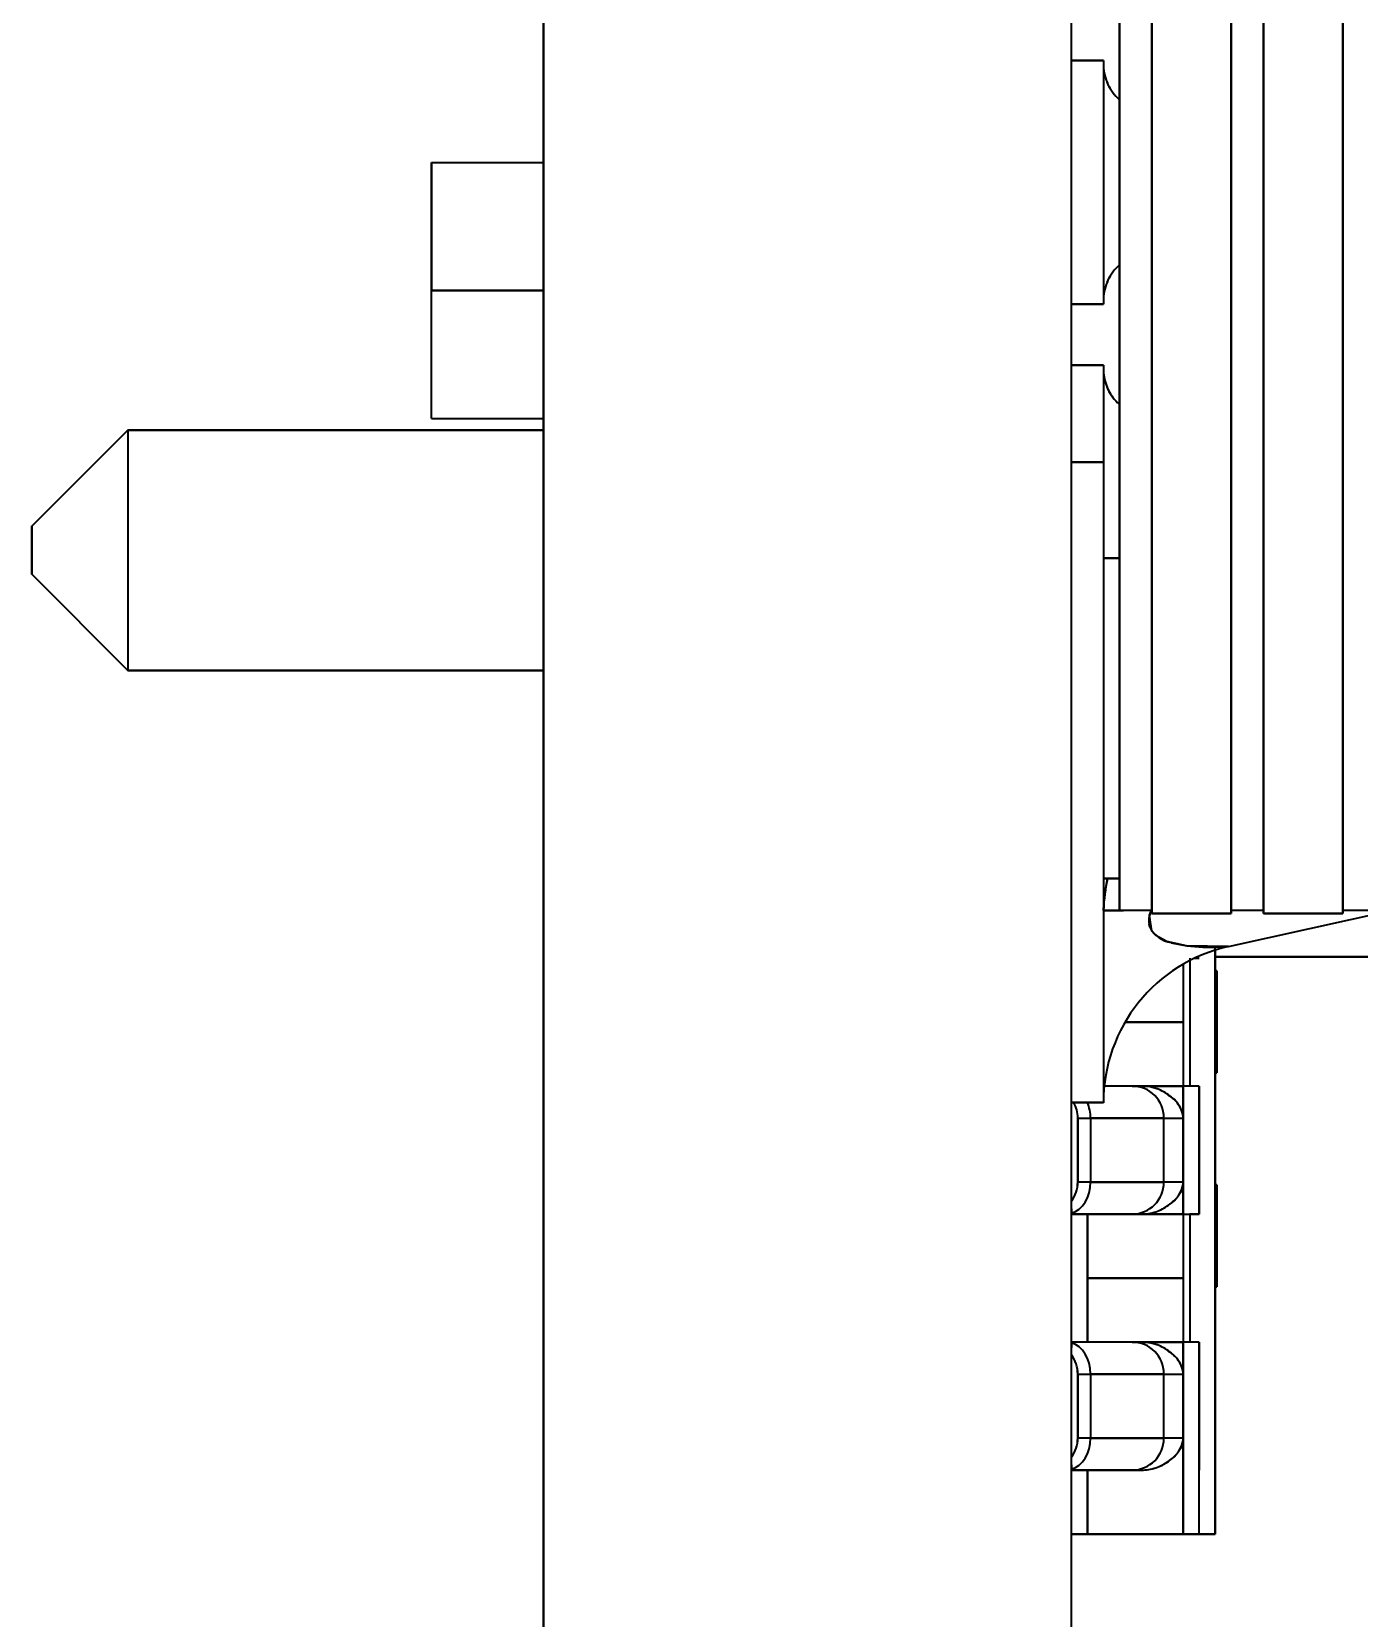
# Model space of a CAD drawing. Extents: x 146 to 1134, y 78 to 926.
# Drawn here: x 701.447 to 705.597, y 340.35 to 345.308 of the extents above; entities that cross this region are included whole.
import ezdxf

# ---------------------------------------------------------------- set-up
doc = ezdxf.new("R2010")
doc.units = 0

msp = doc.modelspace()

# ---------------------------------------------------------------- linework, layer by layer
at = {"color": 7, "lineweight": 35}
for p, q in [((703.0466, 371.6772), (703.0466, 318.3372)), ((703.0466, 318.3372), (703.0466, 371.6772)), ((704.6967, 318.3372), (704.6967, 371.6772)), ((704.6967, 318.3372), (704.6967, 371.6772))]:
    msp.add_line(p, q, dxfattribs=at)
at = {"color": 7, "lineweight": 35, "ltscale": 0.11375}
for p, q in [((704.8466, 342.5622), (704.8466, 347.1122)), ((704.8466, 347.1122), (704.8466, 342.5622)), ((704.9483, 347.1122), (704.9483, 342.5622)), ((705.2975, 347.1122), (705.2975, 342.5622))]:
    msp.add_line(p, q, dxfattribs=at)
at = {"color": 7, "lineweight": 35, "ltscale": 0.114249}
for p, q in [((704.9483, 342.5522), (704.9483, 347.1222)), ((704.9483, 347.1222), (704.9483, 342.5522)), ((705.1958, 347.1222), (705.1958, 342.5522)), ((705.1958, 342.5522), (705.1958, 347.1222)), ((705.2975, 342.5522), (705.2975, 347.1222)), ((705.2975, 347.1222), (705.2975, 342.5522)), ((705.545, 347.1222), (705.545, 342.5522)), ((705.545, 342.5522), (705.545, 347.1222))]:
    msp.add_line(p, q, dxfattribs=at)
at = {"color": 7, "lineweight": 35, "ltscale": 0.05875}
msp.add_line((704.8466, 346.0122), (704.8466, 343.6622), dxfattribs=at)
at = {"color": 7, "lineweight": 35, "ltscale": 0.023824}
msp.add_line((703.0466, 344.8992), (703.0466, 345.8522), dxfattribs=at)
at = {"color": 7, "lineweight": 35, "ltscale": 0.002499}
for p, q in [((704.7966, 345.2182), (704.6967, 345.2182)), ((704.6967, 345.2182), (704.7966, 345.2182)), ((704.6967, 344.4562), (704.7966, 344.4562)), ((704.6967, 344.4562), (704.7966, 344.4562)), ((704.7966, 344.4562), (704.6967, 344.4562)), ((704.7966, 344.2657), (704.6967, 344.2657)), ((704.6967, 344.2657), (704.7966, 344.2657)), ((704.7966, 343.9622), (704.6967, 343.9622)), ((704.6967, 343.9622), (704.7966, 343.9622)), ((704.7966, 341.9622), (704.6967, 341.9622)), ((704.6967, 341.9622), (704.7966, 341.9622)), ((704.6967, 341.9622), (704.7966, 341.9622))]:
    msp.add_line(p, q, dxfattribs=at)
at = {"color": 7, "lineweight": 35, "ltscale": 0.01905}
msp.add_line((704.7966, 345.2182), (704.7966, 344.4562), dxfattribs=at)
msp.add_line((704.7966, 345.2182), (704.7966, 344.4562), dxfattribs=at)
at = {"color": 7, "lineweight": 35, "ltscale": 0.000214781}
for p, q in [((704.8405, 345.1012), (704.8467, 345.0952)), ((704.8467, 345.0953), (704.8405, 345.1012)), ((704.8467, 344.5791), (704.8405, 344.5732)), ((704.8405, 344.5731), (704.8467, 344.579))]:
    msp.add_line(p, q, dxfattribs=at)
at = {"color": 7, "lineweight": 35, "ltscale": 0.0025}
for p, q in [((703.0466, 344.8992), (703.0466, 344.9992)), ((703.0466, 344.0992), (703.0466, 343.9992)), ((704.8466, 342.5622), (704.8466, 342.6622)), ((705.0466, 342.0132), (705.0466, 341.9132)), ((705.0466, 341.7132), (705.0466, 341.6132)), ((705.0466, 341.2132), (705.0466, 341.1132))]:
    msp.add_line(p, q, dxfattribs=at)
at = {"color": 7, "lineweight": 35, "ltscale": 0.012498}
for p, q in [((703.0466, 344.9991), (703.0466, 344.4992)), ((703.0466, 344.4992), (703.0466, 343.9993))]:
    msp.add_line(p, q, dxfattribs=at)
at = {"color": 7, "lineweight": 35, "ltscale": 0.008749}
for p, q in [((702.6967, 344.8992), (703.0466, 344.8992)), ((702.6967, 344.4992), (703.0466, 344.4992)), ((703.0466, 344.4992), (702.6967, 344.4992)), ((702.6967, 344.0992), (703.0466, 344.0992)), ((702.6967, 344.0992), (703.0466, 344.0992))]:
    msp.add_line(p, q, dxfattribs=at)
at = {"color": 7, "lineweight": 35, "ltscale": 0.000761414}
msp.add_line((702.6967, 344.8687), (702.6967, 344.8992), dxfattribs=at)
at = {"color": 7, "lineweight": 35, "ltscale": 0.009997}
msp.add_line((702.6967, 344.899), (702.6967, 344.4992), dxfattribs=at)
msp.add_line((702.6967, 344.899), (702.6967, 344.4992), dxfattribs=at)
at = {"color": 7, "lineweight": 35, "ltscale": 0.002168}
for p, q in [((702.6967, 344.782), (702.6967, 344.8687)), ((702.6967, 344.1296), (702.6967, 344.2163))]:
    msp.add_line(p, q, dxfattribs=at)
at = {"color": 7, "lineweight": 35, "ltscale": 0.003244}
for p, q in [((702.6967, 344.6523), (702.6967, 344.782)), ((702.6967, 344.2163), (702.6967, 344.3461))]:
    msp.add_line(p, q, dxfattribs=at)
at = {"color": 7, "lineweight": 35, "ltscale": 0.003827}
for p, q in [((702.6967, 344.4992), (702.6967, 344.6523)), ((702.6967, 344.3461), (702.6967, 344.4992))]:
    msp.add_line(p, q, dxfattribs=at)
at = {"color": 7, "lineweight": 35, "ltscale": 0.009998}
msp.add_line((702.6967, 344.0993), (702.6967, 344.4992), dxfattribs=at)
msp.add_line((702.6967, 344.0993), (702.6967, 344.4992), dxfattribs=at)
at = {"color": 7, "lineweight": 35, "ltscale": 0.007588}
msp.add_line((704.7966, 344.2657), (704.7966, 343.9622), dxfattribs=at)
msp.add_line((704.7966, 344.2657), (704.7966, 343.9622), dxfattribs=at)
at = {"color": 7, "lineweight": 35, "ltscale": 0.000588703}
msp.add_line((704.8467, 344.1428), (704.8304, 344.1598), dxfattribs=at)
at = {"color": 7, "lineweight": 35, "ltscale": 0.000587648}
msp.add_line((704.8467, 344.1427), (704.8305, 344.1597), dxfattribs=at)
at = {"color": 7, "lineweight": 35, "ltscale": 0.000760651}
msp.add_line((702.6967, 344.0992), (702.6967, 344.1296), dxfattribs=at)
at = {"color": 7, "lineweight": 35, "ltscale": 0.010606}
for p, q in [((701.7466, 344.0622), (701.4467, 343.7622)), ((701.4467, 343.7622), (701.7466, 344.0622)), ((701.7466, 344.0622), (701.4467, 343.7622)), ((701.7466, 344.0622), (701.4467, 343.7622)), ((701.4467, 343.7622), (701.7466, 344.0622))]:
    msp.add_line(p, q, dxfattribs=at)
at = {"color": 7, "lineweight": 35, "ltscale": 0.032501}
for p, q in [((701.7466, 344.0622), (703.0467, 344.0622)), ((701.7466, 343.3122), (703.0467, 343.3122)), ((701.7466, 343.3122), (703.0467, 343.3122)), ((703.0467, 343.3122), (701.7466, 343.3122))]:
    msp.add_line(p, q, dxfattribs=at)
at = {"color": 7, "lineweight": 35, "ltscale": 0.0325}
for p, q in [((703.0466, 344.0622), (701.7466, 344.0622)), ((703.0466, 343.3122), (701.7466, 343.3122)), ((703.0466, 343.3122), (701.7466, 343.3122))]:
    msp.add_line(p, q, dxfattribs=at)
at = {"color": 7, "lineweight": 35, "ltscale": 0.01875}
msp.add_line((701.7466, 344.0622), (701.7466, 343.3122), dxfattribs=at)
msp.add_line((701.7466, 344.0622), (701.7466, 343.3122), dxfattribs=at)
at = {"color": 7, "lineweight": 35, "ltscale": 0.000926208}
msp.add_line((703.0466, 344.0622), (703.0466, 344.0992), dxfattribs=at)
at = {"color": 7, "lineweight": 35, "ltscale": 0.000624847}
msp.add_line((703.0466, 344.0872), (703.0466, 344.0622), dxfattribs=at)
msp.add_line((703.0466, 344.0872), (703.0466, 344.0622), dxfattribs=at)
at = {"color": 7, "lineweight": 35, "ltscale": 0.05}
msp.add_line((704.7966, 343.9622), (704.7966, 341.9622), dxfattribs=at)
msp.add_line((704.7966, 343.9622), (704.7966, 341.9622), dxfattribs=at)
at = {"color": 7, "lineweight": 35, "ltscale": 0.00375}
for p, q in [((701.4467, 343.6122), (701.4467, 343.7622)), ((701.4467, 343.6122), (701.4467, 343.7622)), ((701.4467, 343.7622), (701.4467, 343.6122)), ((701.4467, 343.7622), (701.4467, 343.6122)), ((701.4467, 343.6122), (701.4467, 343.7622))]:
    msp.add_line(p, q, dxfattribs=at)
at = {"color": 7, "lineweight": 35, "ltscale": 0.00125}
for p, q in [((704.8466, 343.6622), (704.7966, 343.6622)), ((704.7966, 343.6622), (704.8466, 343.6622)), ((704.8466, 342.6622), (704.7966, 342.6622)), ((704.7966, 342.6622), (704.8466, 342.6622)), ((705.0966, 342.0132), (705.0466, 342.0132)), ((704.7466, 341.6132), (704.6967, 341.6132)), ((704.6967, 341.6132), (704.7466, 341.6132)), ((704.6967, 341.6132), (704.7466, 341.6132)), ((704.7466, 341.6132), (704.6967, 341.6132)), ((704.6967, 341.6132), (704.7466, 341.6132)), ((704.7466, 341.6132), (704.6967, 341.6132)), ((704.7466, 341.6132), (704.6967, 341.6132)), ((705.0466, 341.6132), (705.0966, 341.6132)), ((705.0966, 341.2132), (705.0466, 341.2132)), ((704.7466, 340.6132), (704.6967, 340.6132)), ((704.6967, 340.6132), (704.7466, 340.6132)), ((704.7466, 340.6132), (704.6967, 340.6132)), ((704.6967, 340.6132), (704.7466, 340.6132)), ((705.0966, 340.6132), (705.0466, 340.6132)), ((705.0466, 340.6132), (705.0966, 340.6132)), ((705.0466, 340.6132), (705.0966, 340.6132)), ((705.0966, 340.6132), (705.0466, 340.6132))]:
    msp.add_line(p, q, dxfattribs=at)
at = {"color": 7, "lineweight": 35, "ltscale": 0.025}
msp.add_line((704.8466, 342.6622), (704.8466, 343.6622), dxfattribs=at)
at = {"color": 7, "lineweight": 35, "ltscale": 0.010607}
for p, q in [((701.7466, 343.3122), (701.4467, 343.6122)), ((701.4467, 343.6122), (701.7466, 343.3122)), ((701.4467, 343.6122), (701.7466, 343.3122)), ((701.4467, 343.6122), (701.7466, 343.3122)), ((701.7466, 343.3122), (701.4467, 343.6122))]:
    msp.add_line(p, q, dxfattribs=at)
at = {"color": 7, "lineweight": 35, "ltscale": 0.113299}
msp.add_line((703.0466, 338.7802), (703.0466, 343.3122), dxfattribs=at)
at = {"color": 7, "lineweight": 35, "ltscale": 0.00062561}
msp.add_line((703.0466, 343.3122), (703.0466, 343.2872), dxfattribs=at)
msp.add_line((703.0466, 343.3122), (703.0466, 343.2872), dxfattribs=at)
at = {"color": 7, "lineweight": 35, "ltscale": 0.001411}
msp.add_line((704.8004, 342.6065), (704.8098, 342.6622), dxfattribs=at)
at = {"color": 7, "lineweight": 35, "ltscale": 0.001253}
msp.add_line((704.8011, 342.6128), (704.8098, 342.6622), dxfattribs=at)
at = {"color": 7, "lineweight": 35, "ltscale": 0.000921631}
msp.add_line((704.8466, 342.6622), (704.8098, 342.6622), dxfattribs=at)
at = {"color": 7, "lineweight": 35, "ltscale": 0.000148969}
msp.add_line((704.7978, 342.5753), (704.7975, 342.5693), dxfattribs=at)
at = {"color": 7, "lineweight": 35, "ltscale": 0.000112245}
msp.add_line((704.7975, 342.5687), (704.7977, 342.5732), dxfattribs=at)
at = {"color": 7, "lineweight": 35, "ltscale": 0.000993975}
msp.add_line((704.7977, 342.5732), (704.8011, 342.6128), dxfattribs=at)
at = {"color": 7, "lineweight": 35, "ltscale": 0.000184027}
msp.add_line((704.7975, 342.5693), (704.7972, 342.562), dxfattribs=at)
at = {"color": 7, "lineweight": 35, "ltscale": 0.000168782}
msp.add_line((704.7972, 342.562), (704.7975, 342.5687), dxfattribs=at)
at = {"color": 7, "lineweight": 35, "ltscale": 0.001236}
for p, q in [((704.8466, 342.5622), (704.7972, 342.5622)), ((704.7972, 342.5622), (704.8466, 342.5622))]:
    msp.add_line(p, q, dxfattribs=at)
at = {"color": 7, "lineweight": 35, "ltscale": 0.000419617}
msp.add_line((704.8466, 342.5622), (704.8298, 342.5622), dxfattribs=at)
at = {"color": 7, "lineweight": 35, "ltscale": 0.000256366}
msp.add_line((704.8428, 342.562), (704.8326, 342.5622), dxfattribs=at)
at = {"color": 7, "lineweight": 35, "ltscale": 0.000425731}
msp.add_line((704.8599, 342.5622), (704.8428, 342.562), dxfattribs=at)
at = {"color": 7, "lineweight": 35, "ltscale": 0.000347908}
msp.add_line((704.8429, 342.5621), (704.8568, 342.5622), dxfattribs=at)
at = {"color": 7, "lineweight": 35, "ltscale": 0.000335693}
msp.add_line((704.8466, 342.5622), (704.86, 342.5622), dxfattribs=at)
at = {"color": 7, "lineweight": 35, "ltscale": 0.002542}
for p, q in [((704.9483, 342.5622), (704.8466, 342.5622)), ((704.9483, 342.5622), (704.8466, 342.5622)), ((705.2975, 342.5622), (705.1958, 342.5622)), ((705.2975, 342.5622), (705.1958, 342.5622)), ((705.2975, 342.5622), (705.1958, 342.5622))]:
    msp.add_line(p, q, dxfattribs=at)
at = {"color": 7, "lineweight": 35, "ltscale": 0.000419709}
msp.add_line((704.9468, 342.5622), (704.941, 342.5464), dxfattribs=at)
at = {"color": 7, "lineweight": 35, "ltscale": 0.000249481}
for p, q in [((704.9483, 342.5622), (704.9483, 342.5522)), ((705.2975, 342.5622), (705.2975, 342.5522))]:
    msp.add_line(p, q, dxfattribs=at)
at = {"color": 7, "lineweight": 35, "ltscale": 0.006187}
for p, q in [((705.1958, 342.5522), (704.9483, 342.5522)), ((704.9483, 342.5522), (705.1958, 342.5522)), ((705.1958, 342.5522), (704.9483, 342.5522)), ((705.545, 342.5522), (705.2975, 342.5522)), ((705.2975, 342.5522), (705.545, 342.5522)), ((705.545, 342.5522), (705.2975, 342.5522))]:
    msp.add_line(p, q, dxfattribs=at)
at = {"color": 7, "lineweight": 35, "ltscale": 0.013022}
msp.add_line((705.1882, 342.4492), (705.6967, 342.5622), dxfattribs=at)
at = {"color": 7, "lineweight": 35, "ltscale": 0.002541}
msp.add_line((705.6466, 342.5622), (705.545, 342.5622), dxfattribs=at)
msp.add_line((705.6466, 342.5622), (705.545, 342.5622), dxfattribs=at)
at = {"color": 7, "lineweight": 35, "ltscale": 0.003792}
msp.add_line((705.6967, 342.5622), (705.545, 342.5622), dxfattribs=at)
at = {"color": 7, "lineweight": 35, "ltscale": 0.000244999}
msp.add_line((704.9421, 342.5099), (704.9396, 342.5194), dxfattribs=at)
at = {"color": 7, "lineweight": 35, "ltscale": 0.000377649}
msp.add_line((704.957, 342.4878), (704.9473, 342.4994), dxfattribs=at)
at = {"color": 7, "lineweight": 35, "ltscale": 0.000299547}
msp.add_line((704.9583, 342.4866), (704.9676, 342.4791), dxfattribs=at)
at = {"color": 7, "lineweight": 35, "ltscale": 0.001237}
msp.add_line((705.0088, 342.4605), (705.0574, 342.4512), dxfattribs=at)
at = {"color": 7, "lineweight": 35, "ltscale": 0.001262}
msp.add_line((705.0574, 342.4512), (705.1077, 342.4474), dxfattribs=at)
at = {"color": 7, "lineweight": 35, "ltscale": 0.000589021}
msp.add_line((705.1077, 342.4474), (705.1313, 342.4471), dxfattribs=at)
at = {"color": 7, "lineweight": 35, "ltscale": 0.000407468}
msp.add_line((705.1313, 342.4471), (705.1476, 342.4474), dxfattribs=at)
at = {"color": 7, "lineweight": 35, "ltscale": 0.045857}
msp.add_line((705.1466, 340.6132), (705.1466, 342.4474), dxfattribs=at)
at = {"color": 7, "lineweight": 35, "ltscale": 0.045623}
msp.add_line((705.1466, 342.4381), (705.1466, 340.6132), dxfattribs=at)
at = {"color": 7, "lineweight": 35, "ltscale": 0.001016}
msp.add_line((705.1476, 342.4474), (705.1882, 342.4492), dxfattribs=at)
at = {"color": 7, "lineweight": 35, "ltscale": 0.000652097}
msp.add_line((705.1514, 342.4475), (705.1774, 342.4485), dxfattribs=at)
at = {"color": 7, "lineweight": 35, "ltscale": 0.000235386}
msp.add_line((705.187, 342.4491), (705.1776, 342.4485), dxfattribs=at)
at = {"color": 7, "lineweight": 35, "ltscale": 0.001013}
for p, q in [((705.0466, 342.3947), (705.0466, 342.3542)), ((705.1516, 341.4282), (705.1516, 341.3877))]:
    msp.add_line(p, q, dxfattribs=at)
at = {"color": 7, "lineweight": 35, "ltscale": 0.004538}
msp.add_line((705.0466, 342.3947), (705.0466, 342.2132), dxfattribs=at)
at = {"color": 7, "lineweight": 35, "ltscale": 0.01}
for p, q in [((705.0667, 342.4132), (705.0667, 342.0132)), ((705.0667, 342.4132), (705.0667, 342.0132)), ((705.0667, 341.6132), (705.0667, 341.2132)), ((705.0667, 341.6132), (705.0667, 341.2132)), ((705.0966, 341.2132), (705.0966, 340.8132)), ((705.0966, 340.8132), (705.0966, 341.2132)), ((705.0966, 341.2132), (705.0966, 340.8132))]:
    msp.add_line(p, q, dxfattribs=at)
at = {"color": 7, "lineweight": 35, "ltscale": 0.000366211}
for p, q in [((705.082, 342.4132), (705.0966, 342.4132)), ((705.0966, 342.0132), (705.082, 342.0132)), ((704.6967, 341.6132), (704.7113, 341.6132)), ((705.082, 341.6132), (705.0966, 341.6132)), ((705.0966, 341.2132), (705.082, 341.2132)), ((704.7113, 340.6132), (704.6967, 340.6132)), ((705.0966, 340.6132), (705.082, 340.6132))]:
    msp.add_line(p, q, dxfattribs=at)
at = {"color": 7, "lineweight": 35, "ltscale": 0.000340271}
msp.add_line((705.0966, 342.4132), (705.083, 342.4132), dxfattribs=at)
at = {"color": 7, "lineweight": 35, "ltscale": 0.000227356}
msp.add_line((705.0875, 342.4132), (705.0966, 342.4132), dxfattribs=at)
at = {"color": 7, "lineweight": 35, "ltscale": 0.05125}
for p, q in [((707.1967, 342.4172), (705.1467, 342.4172)), ((705.1467, 342.4172), (707.1967, 342.4172)), ((705.1467, 342.4172), (707.1967, 342.4172))]:
    msp.add_line(p, q, dxfattribs=at)
at = {"color": 7, "lineweight": 35, "ltscale": 0.003526}
for p, q in [((705.0466, 342.3542), (705.0466, 342.2132)), ((705.0466, 342.2132), (705.0466, 342.0721)), ((704.7466, 341.5542), (704.7466, 341.4132)), ((705.0466, 341.5542), (705.0466, 341.4132)), ((704.7466, 341.4132), (704.7466, 341.2722)), ((705.0466, 341.4132), (705.0466, 341.2722))]:
    msp.add_line(p, q, dxfattribs=at)
at = {"color": 7, "lineweight": 35, "ltscale": 0.000125122}
for p, q in [((705.1516, 342.3734), (705.1466, 342.3734)), ((705.1466, 342.3734), (705.1516, 342.3734)), ((705.1466, 342.2141), (705.1516, 342.2141)), ((705.1516, 342.2141), (705.1466, 342.2141)), ((705.1466, 342.054), (705.1516, 342.054)), ((705.1516, 341.7049), (705.1466, 341.7049)), ((705.1466, 341.7049), (705.1516, 341.7049)), ((705.1466, 341.5494), (705.1516, 341.5494)), ((705.1516, 341.5494), (705.1466, 341.5494)), ((705.1466, 341.3854), (705.1516, 341.3854))]:
    msp.add_line(p, q, dxfattribs=at)
at = {"color": 7, "lineweight": 35, "ltscale": 0.000106049}
msp.add_line((705.1516, 342.3734), (705.1516, 342.3692), dxfattribs=at)
at = {"color": 7, "lineweight": 35, "ltscale": 0.003984}
msp.add_line((705.1516, 342.2141), (705.1516, 342.3734), dxfattribs=at)
at = {"color": 7, "lineweight": 35, "ltscale": 0.001041}
msp.add_line((705.1516, 342.3692), (705.1516, 342.3275), dxfattribs=at)
at = {"color": 7, "lineweight": 35, "ltscale": 0.00065918}
msp.add_line((705.1516, 342.3275), (705.1516, 342.3011), dxfattribs=at)
at = {"color": 7, "lineweight": 35, "ltscale": 0.002472}
msp.add_line((705.1516, 342.3111), (705.1516, 342.2122), dxfattribs=at)
at = {"color": 7, "lineweight": 35, "ltscale": 0.001575}
msp.add_line((705.1516, 342.3011), (705.1516, 342.2382), dxfattribs=at)
at = {"color": 7, "lineweight": 35, "ltscale": 0.000602722}
msp.add_line((705.1516, 342.2382), (705.1516, 342.2141), dxfattribs=at)
at = {"color": 7, "lineweight": 35, "ltscale": 0.004546}
for p, q in [((705.0466, 342.2132), (704.8648, 342.2132)), ((704.8648, 342.2132), (705.0466, 342.2132))]:
    msp.add_line(p, q, dxfattribs=at)
at = {"color": 7, "lineweight": 35, "ltscale": 0.005}
for p, q in [((705.0466, 342.2132), (705.0466, 342.0132)), ((704.7166, 341.7132), (704.7166, 341.9132)), ((704.7166, 341.9132), (704.7166, 341.7132)), ((704.7567, 341.9132), (704.7567, 341.7132)), ((704.7567, 341.9132), (704.7567, 341.7132)), ((704.986, 341.7132), (704.986, 341.9132)), ((704.986, 341.7132), (704.986, 341.9132)), ((705.0466, 341.9132), (705.0466, 341.7132)), ((705.0466, 341.7132), (705.0466, 341.9132)), ((704.7466, 341.4132), (704.7466, 341.6132)), ((704.7466, 341.6132), (704.7466, 341.4132)), ((705.0466, 341.6132), (705.0466, 341.4132)), ((704.7466, 341.2132), (704.7466, 341.4132)), ((704.7466, 341.4132), (704.7466, 341.2132)), ((705.0466, 341.4132), (705.0466, 341.2132)), ((704.7166, 340.9132), (704.7166, 341.1132)), ((704.7166, 341.1132), (704.7166, 340.9132)), ((704.7567, 341.1132), (704.7567, 340.9132)), ((704.7567, 341.1132), (704.7567, 340.9132)), ((704.986, 340.9132), (704.986, 341.1132)), ((704.986, 340.9132), (704.986, 341.1132)), ((705.0466, 341.1132), (705.0466, 340.9132)), ((705.0466, 340.9132), (705.0466, 341.1132)), ((704.7466, 340.6132), (704.7466, 340.8132)), ((704.7466, 340.8132), (704.7466, 340.6132)), ((705.0966, 340.6132), (705.0966, 340.8132))]:
    msp.add_line(p, q, dxfattribs=at)
at = {"color": 7, "lineweight": 35, "ltscale": 0.000603485}
msp.add_line((705.1516, 342.2141), (705.1516, 342.1899), dxfattribs=at)
at = {"color": 7, "lineweight": 35, "ltscale": 0.004002}
msp.add_line((705.1516, 342.054), (705.1516, 342.2141), dxfattribs=at)
at = {"color": 7, "lineweight": 35, "ltscale": 0.002399}
msp.add_line((705.1516, 342.2122), (705.1516, 342.1163), dxfattribs=at)
at = {"color": 7, "lineweight": 35, "ltscale": 0.002787}
msp.add_line((705.1516, 342.1899), (705.1516, 342.0784), dxfattribs=at)
at = {"color": 7, "lineweight": 35, "ltscale": 0.000585175}
msp.add_line((705.1516, 342.0784), (705.1516, 342.055), dxfattribs=at)
at = {"color": 7, "lineweight": 35, "ltscale": 0.001474}
for p, q in [((705.0466, 342.0721), (705.0466, 342.0132)), ((704.7466, 341.6132), (704.7466, 341.5542)), ((705.0466, 341.6132), (705.0466, 341.5542))]:
    msp.add_line(p, q, dxfattribs=at)
at = {"color": 7, "lineweight": 35, "ltscale": 2.67029e-05}
msp.add_line((705.1516, 342.055), (705.1516, 342.054), dxfattribs=at)
at = {"color": 7, "lineweight": 35, "ltscale": 0.002121}
msp.add_line((704.8867, 342.0132), (704.8018, 342.0132), dxfattribs=at)
at = {"color": 7, "lineweight": 35, "ltscale": 0.000561523}
msp.add_line((704.8243, 342.0132), (704.8019, 342.0132), dxfattribs=at)
at = {"color": 7, "lineweight": 35, "ltscale": 0.001558}
for p, q in [((704.8867, 342.0132), (704.8243, 342.0132)), ((704.8867, 341.6132), (704.8243, 341.6132)), ((704.8867, 341.2132), (704.8243, 341.2132)), ((704.8867, 340.8132), (704.8243, 340.8132))]:
    msp.add_line(p, q, dxfattribs=at)
at = {"color": 7, "lineweight": 35, "ltscale": 0.003999}
for p, q in [((705.0466, 342.0132), (704.8867, 342.0132)), ((705.0466, 341.2132), (704.8867, 341.2132))]:
    msp.add_line(p, q, dxfattribs=at)
at = {"color": 7, "lineweight": 35, "ltscale": 0.003998}
for p, q in [((704.8867, 342.0132), (705.0466, 342.0132)), ((704.8867, 341.2132), (705.0466, 341.2132))]:
    msp.add_line(p, q, dxfattribs=at)
at = {"color": 7, "lineweight": 35, "ltscale": 0.000744629}
for p, q in [((704.9164, 342.0132), (704.8867, 342.0132)), ((704.9164, 342.0132), (704.8867, 342.0132)), ((704.9164, 342.0132), (704.8867, 342.0132)), ((704.9164, 341.6132), (704.8867, 341.6132)), ((704.8867, 341.6132), (704.9164, 341.6132)), ((704.9164, 341.2132), (704.8867, 341.2132)), ((704.9164, 341.2132), (704.8867, 341.2132)), ((704.9164, 341.2132), (704.8867, 341.2132)), ((704.9164, 340.8132), (704.8867, 340.8132)), ((704.8867, 340.8132), (704.9164, 340.8132))]:
    msp.add_line(p, q, dxfattribs=at)
at = {"color": 7, "lineweight": 35, "ltscale": 0.000883484}
for p, q in [((705.082, 342.0132), (705.0466, 342.0132)), ((704.7113, 341.6132), (704.7466, 341.6132)), ((705.0466, 341.6132), (705.082, 341.6132)), ((705.082, 341.2132), (705.0466, 341.2132)), ((704.7466, 340.6132), (704.7113, 340.6132)), ((705.082, 340.6132), (705.0466, 340.6132))]:
    msp.add_line(p, q, dxfattribs=at)
at = {"color": 7, "lineweight": 35, "ltscale": 0.010001}
for p, q in [((705.0466, 341.6132), (705.0466, 342.0132)), ((705.0966, 341.6132), (705.0966, 342.0132)), ((705.0966, 341.6132), (705.0966, 342.0132)), ((705.0966, 342.0132), (705.0966, 341.6132))]:
    msp.add_line(p, q, dxfattribs=at)
at = {"color": 7, "lineweight": 35, "ltscale": 0.001001}
for p, q in [((704.7166, 341.9132), (704.7567, 341.9132)), ((704.7166, 341.9132), (704.7567, 341.9132)), ((704.7567, 341.7132), (704.7166, 341.7132)), ((704.7567, 341.7132), (704.7166, 341.7132)), ((704.7166, 341.1132), (704.7567, 341.1132)), ((704.7166, 341.1132), (704.7567, 341.1132)), ((704.7567, 340.9132), (704.7166, 340.9132)), ((704.7567, 340.9132), (704.7166, 340.9132))]:
    msp.add_line(p, q, dxfattribs=at)
at = {"color": 7, "lineweight": 35, "ltscale": 0.005734}
for p, q in [((704.986, 341.9132), (704.7567, 341.9132)), ((704.7567, 341.9132), (704.986, 341.9132)), ((704.7567, 341.7132), (704.986, 341.7132)), ((704.986, 341.7132), (704.7567, 341.7132)), ((704.986, 341.1132), (704.7567, 341.1132)), ((704.7567, 341.1132), (704.986, 341.1132)), ((704.7567, 340.9132), (704.986, 340.9132)), ((704.986, 340.9132), (704.7567, 340.9132))]:
    msp.add_line(p, q, dxfattribs=at)
at = {"color": 7, "lineweight": 35, "ltscale": 0.001515}
for p, q in [((704.986, 341.9132), (705.0466, 341.9132)), ((704.986, 341.9132), (705.0466, 341.9132)), ((705.0466, 341.7132), (704.986, 341.7132)), ((705.0466, 341.7132), (704.986, 341.7132)), ((704.986, 341.1132), (705.0466, 341.1132)), ((704.986, 341.1132), (705.0466, 341.1132)), ((705.0466, 340.9132), (704.986, 340.9132)), ((705.0466, 340.9132), (704.986, 340.9132))]:
    msp.add_line(p, q, dxfattribs=at)
at = {"color": 7, "lineweight": 35, "ltscale": 0.003887}
msp.add_line((705.1516, 341.5494), (705.1516, 341.7049), dxfattribs=at)
at = {"color": 7, "lineweight": 35, "ltscale": 0.00010376}
msp.add_line((705.1516, 341.7049), (705.1516, 341.7007), dxfattribs=at)
at = {"color": 7, "lineweight": 35, "ltscale": 0.001003}
msp.add_line((705.1516, 341.7007), (705.1516, 341.6606), dxfattribs=at)
at = {"color": 7, "lineweight": 35, "ltscale": 0.00198}
msp.add_line((705.1516, 341.6606), (705.1516, 341.5814), dxfattribs=at)
at = {"color": 7, "lineweight": 35, "ltscale": 0.002353}
msp.add_line((705.1516, 341.6425), (705.1516, 341.5484), dxfattribs=at)
at = {"color": 7, "lineweight": 35, "ltscale": 0.000268555}
for p, q in [((704.6967, 341.6299), (704.6967, 341.6191)), ((704.6967, 340.8299), (704.6967, 340.8192))]:
    msp.add_line(p, q, dxfattribs=at)
at = {"color": 7, "lineweight": 35, "ltscale": 5.87463e-05}
for p, q in [((704.6967, 341.6155), (704.6967, 341.6132)), ((704.6967, 341.2132), (704.6967, 341.2108)), ((704.6967, 340.8155), (704.6967, 340.8132))]:
    msp.add_line(p, q, dxfattribs=at)
at = {"color": 7, "lineweight": 35, "ltscale": 0.003192}
for p, q in [((704.8243, 341.6132), (704.6967, 341.6132)), ((704.8243, 341.2132), (704.6967, 341.2132)), ((704.8243, 340.8132), (704.6967, 340.8132))]:
    msp.add_line(p, q, dxfattribs=at)
at = {"color": 7, "lineweight": 35, "ltscale": 0.00475}
for p, q in [((704.6967, 341.6132), (704.8867, 341.6132)), ((704.8867, 341.2132), (704.6967, 341.2132)), ((704.6967, 340.8132), (704.8867, 340.8132))]:
    msp.add_line(p, q, dxfattribs=at)
at = {"color": 7, "lineweight": 35, "ltscale": 0.0075}
for p, q in [((705.0466, 341.6132), (704.7466, 341.6132)), ((704.7466, 341.6132), (705.0466, 341.6132)), ((704.7466, 341.6132), (705.0466, 341.6132)), ((705.0466, 341.6132), (704.7466, 341.6132)), ((705.0466, 341.6132), (704.7466, 341.6132)), ((705.0466, 341.4132), (704.7466, 341.4132)), ((704.7466, 341.4132), (705.0466, 341.4132)), ((705.0466, 340.9132), (705.0466, 340.6132)), ((705.0466, 340.6132), (704.7466, 340.6132)), ((704.7466, 340.6132), (705.0466, 340.6132)), ((704.7466, 340.6132), (705.0466, 340.6132)), ((705.0466, 340.6132), (704.7466, 340.6132)), ((705.0466, 340.6132), (704.7466, 340.6132)), ((704.7466, 340.6132), (705.0466, 340.6132)), ((704.7466, 340.6132), (705.0466, 340.6132)), ((705.0466, 340.6132), (704.7466, 340.6132))]:
    msp.add_line(p, q, dxfattribs=at)
at = {"color": 7, "lineweight": 35, "ltscale": 0.004245}
for p, q in [((704.7466, 341.6132), (704.9164, 341.6132)), ((704.7466, 340.8132), (704.9164, 340.8132))]:
    msp.add_line(p, q, dxfattribs=at)
at = {"color": 7, "lineweight": 35, "ltscale": 0.000500488}
for p, q in [((705.0466, 341.6132), (705.0667, 341.6132)), ((705.0667, 340.6132), (705.0466, 340.6132)), ((705.0466, 340.6132), (705.0667, 340.6132)), ((705.0466, 340.6132), (705.0667, 340.6132))]:
    msp.add_line(p, q, dxfattribs=at)
at = {"color": 7, "lineweight": 35, "ltscale": 0.000749207}
msp.add_line((705.0966, 341.6132), (705.0667, 341.6132), dxfattribs=at)
at = {"color": 7, "lineweight": 35, "ltscale": 0.000800323}
msp.add_line((705.1516, 341.5814), (705.1516, 341.5494), dxfattribs=at)
at = {"color": 7, "lineweight": 35, "ltscale": 0.0041}
msp.add_line((705.1516, 341.3854), (705.1516, 341.5494), dxfattribs=at)
at = {"color": 7, "lineweight": 35, "ltscale": 0.000862885}
msp.add_line((705.1516, 341.5494), (705.1516, 341.5149), dxfattribs=at)
at = {"color": 7, "lineweight": 35, "ltscale": 0.002517}
msp.add_line((705.1516, 341.5484), (705.1516, 341.4477), dxfattribs=at)
at = {"color": 7, "lineweight": 35, "ltscale": 0.002167}
msp.add_line((705.1516, 341.5149), (705.1516, 341.4282), dxfattribs=at)
at = {"color": 7, "lineweight": 35, "ltscale": 5.72205e-05}
msp.add_line((705.1516, 341.3877), (705.1516, 341.3854), dxfattribs=at)
at = {"color": 7, "lineweight": 35, "ltscale": 0.001475}
for p, q in [((704.7466, 341.2722), (704.7466, 341.2132)), ((705.0466, 341.2722), (705.0466, 341.2132))]:
    msp.add_line(p, q, dxfattribs=at)
at = {"color": 7, "lineweight": 35, "ltscale": 0.000267792}
msp.add_line((704.6967, 341.2072), (704.6967, 341.1965), dxfattribs=at)
at = {"color": 7, "lineweight": 35, "ltscale": 0.015}
for p, q in [((705.0466, 340.6132), (705.0466, 341.2132)), ((705.0966, 340.6132), (705.0966, 341.2132)), ((705.0966, 340.6132), (705.0966, 341.2132))]:
    msp.add_line(p, q, dxfattribs=at)
at = {"color": 7, "lineweight": 35, "ltscale": 0.001999}
for p, q in [((705.0667, 340.6132), (705.1466, 340.6132)), ((705.1466, 340.6132), (705.0667, 340.6132)), ((705.0667, 340.6132), (705.1466, 340.6132))]:
    msp.add_line(p, q, dxfattribs=at)
at = {"color": 7, "lineweight": 35}
msp.add_lwpolyline([(705.1882, 342.4492), (705.0568, 342.4512), (704.9954, 342.4649), (704.961, 342.4839), (704.9485, 342.4976), (704.9413, 342.5471), (704.947, 342.563)], dxfattribs=at)
for centre, radius, start, end in [((704.9472, 345.2073), 0.1506, 180.0524, 202.474), ((704.9467, 345.2072), 0.15, 180, 202.5118), ((704.9482, 345.2081), 0.1519, 202.6073, 224.776), ((704.9467, 345.2072), 0.15, 202.5118, 224.9374), ((704.9482, 344.4662), 0.1519, 135.224, 157.3927), ((704.9467, 344.4672), 0.15, 135.0626, 157.4882), ((704.9472, 344.467), 0.1506, 157.526, 179.9476), ((704.9467, 344.4672), 0.15, 157.4882, 180), ((704.947, 344.2548), 0.1503, 180.0281, 199.1532), ((704.9472, 344.2548), 0.1506, 180.0524, 202.474), ((704.9467, 344.2547), 0.15, 180, 199.1751), ((704.9483, 344.2555), 0.1518, 199.2529, 219.1091), ((704.9467, 344.2547), 0.15, 199.1751, 219.2326), ((704.9482, 344.2556), 0.1519, 202.6073, 224.776), ((705.3347, 342.546), 0.5377, 167.5171, 178.2719), ((705.3055, 342.55), 0.5083, 167.2536, 177.1551), ((704.9899, 342.5282), 0.0511, 177.4164, 200.9274), ((704.9988, 342.5299), 0.06, 164.0505, 199.5232), ((705.0234, 342.5524), 0.0923, 207.6782, 260.941), ((705.2966, 341.9611), 0.5, 102.5295, 180.0025), ((704.8863, 341.9135), 0.0997, 359.8047, 89.8033), ((704.8863, 341.9135), 0.0997, 359.8047, 89.8033), ((704.9156, 341.8706), 0.1426, 53.6952, 89.6469), ((704.9159, 341.8733), 0.1399, 71.522, 89.7714), ((704.9124, 341.8613), 0.1524, 54.9284, 71.728), ((704.9534, 341.9028), 0.0943, 6.3328, 60.626), ((704.921, 341.8727), 0.1381, 36.5214, 55.0855), ((704.6166, 341.9132), 0.1, 0, 29.277), ((704.6194, 341.9141), 0.0972, 359.4719, 29.5333), ((704.6319, 341.9138), 0.1247, 359.729, 22.9246), ((704.6319, 341.9138), 0.1247, 359.7306, 22.8814), ((704.9727, 341.9102), 0.0741, 2.2858, 37.0564), ((704.6191, 341.7123), 0.0975, 322.6351, 0.495), ((704.6166, 341.7132), 0.1, 323.1301, 360), ((704.8863, 341.7128), 0.0997, 270.1967, 0.1953), ((704.8863, 341.7128), 0.0997, 270.1967, 0.1953), ((704.9534, 341.7234), 0.0942, 299.5136, 353.7002), ((704.9728, 341.7161), 0.074, 323.0216, 357.7287), ((704.9155, 341.7558), 0.1427, 270.3575, 306.3758), ((704.9124, 341.7651), 0.1524, 288.3535, 305.1508), ((704.9212, 341.7533), 0.1377, 304.9848, 323.5659), ((704.9159, 341.7531), 0.1399, 270.2306, 288.5635), ((704.8863, 341.1135), 0.0997, 359.8047, 89.8033), ((704.8863, 341.1135), 0.0997, 359.8047, 89.8033), ((704.9156, 341.0706), 0.1426, 53.6952, 89.6469), ((704.9159, 341.0733), 0.1399, 71.522, 89.7714), ((704.9124, 341.0613), 0.1524, 54.9284, 71.728), ((704.9534, 341.1028), 0.0943, 6.3328, 60.626), ((704.921, 341.0727), 0.1381, 36.5214, 55.0855), ((704.6191, 341.114), 0.0975, 359.505, 37.3649), ((704.6166, 341.1132), 0.1, 0, 36.8699), ((704.9727, 341.1102), 0.0741, 2.2858, 37.0564), ((704.6191, 340.9123), 0.0975, 322.6351, 0.495), ((704.6166, 340.9132), 0.1, 323.1301, 360), ((704.8863, 340.9128), 0.0997, 270.1967, 0.1953), ((704.8863, 340.9128), 0.0997, 270.1967, 0.1953), ((704.9534, 340.9235), 0.0942, 299.5136, 353.7002), ((704.9728, 340.9161), 0.074, 323.0216, 357.7287), ((704.9155, 340.9558), 0.1427, 270.3575, 306.3758), ((704.9124, 340.9651), 0.1524, 288.3535, 305.1508), ((704.9212, 340.9533), 0.1377, 304.9848, 323.5659), ((704.9159, 340.9531), 0.1399, 270.2306, 288.5635)]:
    msp.add_arc(centre, radius, start, end, dxfattribs=at)
for centre, start_param, end_param in [((704.6802, 341.7132), 0.216951, 1.570796), ((704.6802, 341.7132), 0.216951, 1.570796), ((704.6802, 341.1132), 1.570796, 2.924642), ((704.6802, 341.1132), 1.570796, 2.924642), ((704.6802, 340.9132), 0.216951, 1.570796), ((704.6802, 340.9132), 0.216951, 1.570796)]:
    msp.add_ellipse(centre, major_axis=(0, -0.1), ratio=0.764665, start_param=start_param, end_param=end_param, dxfattribs=at)

doc.saveas('drawing.dxf')
